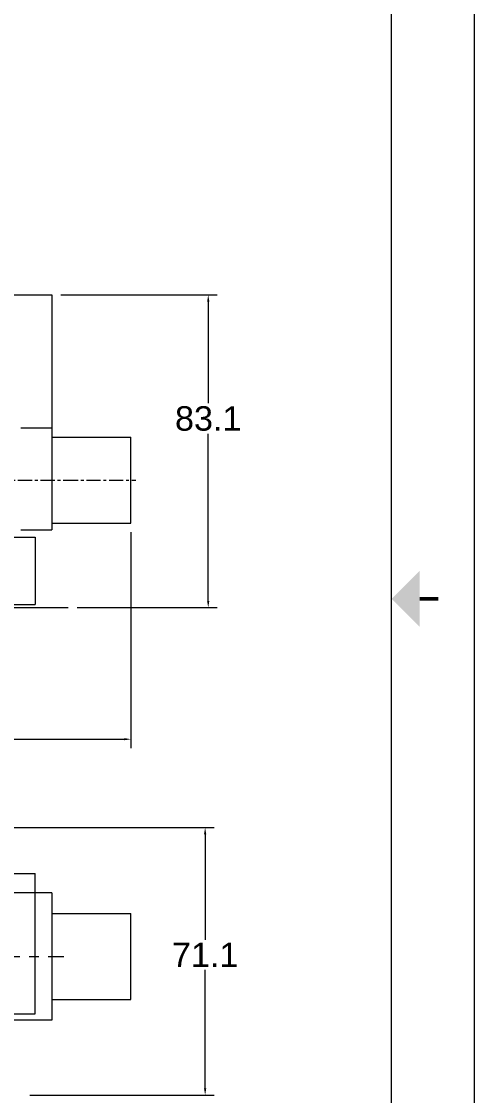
# Model space of a CAD drawing. Header units: inches. Extents: x 0 to 26418, y 0 to 20128.
# Drawn here: x 23364 to 26418, y 6713 to 13960 of the extents above; entities that cross this region are included whole.
import ezdxf
from ezdxf.enums import TextEntityAlignment as Align

# ---------------------------------------------------------------- set-up
doc = ezdxf.new("R2010")
doc.units = ezdxf.units.IN
doc.header["$MEASUREMENT"] = 0
doc.linetypes.add('CENTER', pattern=[50.8, 31.75, -6.35, 6.35, -6.35])
doc.layers.get('Defpoints').update_dxf_attribs({"lineweight": 5})
for name, color, linetype, lineweight in [('CAXA0', 7, 'Continuous', 5), ('CAXA1', 5, 'CENTER', 5), ('Title Block', 7, 'Continuous', 5)]:
    doc.layers.add(name, color=color, linetype=linetype, lineweight=lineweight)
doc.styles.add('ACANSTS', font='romans.shx', dxfattribs={"height": 1})
doc.styles.add('Roman', font='arial.ttf')
doc.styles.get("Standard").update_dxf_attribs({"font": 'arial.ttf'})
doc.dimstyles.new('ISO-25', dxfattribs={"dimscale": 30, "dimtxt": 1.5, "dimasz": 1.5, "dimexe": 2, "dimexo": 2, "dimtad": 1, "dimtih": 1, "dimtoh": 1, "dimdec": 1, "dimlfac": 0.03937, "dimdsep": 46, "dimtxsty": 'Standard', "dimcen": 2.5, "dimclrd": 7, "dimclre": 7, "dimclrt": 7, "dimadec": 0, "dimazin": 0, "dimtfac": 1, "dimtdec": 1, "dimtmove": 0, "dimatfit": 3, "dimfxl": 1, "dimlwd": 5, "dimlwe": 5, "dimarcsym": 0})

# ---------------------------------------------------------------- blocks, each defined once
blk = doc.blocks.new('*D35')
at = {"color": 7, "linetype": 'Continuous', "lineweight": 5, "transparency": 16777216}
for p, q in [((23628.7, 12114.6), (24683.2, 12114.6)), ((24623.2, 12069.6), (24623.2, 11383.2)), ((24623.2, 10049.6), (24623.2, 11177.1)), ((23738.7, 10004.6), (24683.2, 10004.6))]:
    blk.add_line(p, q, dxfattribs=at)
at = {"color": 7, "transparency": 16777216}
for points in [[(24615.7, 12069.6), (24630.7, 12069.6), (24623.2, 12114.6)], [(24615.7, 10049.6), (24630.7, 10049.6), (24623.2, 10004.6)]]:
    blk.add_solid(points, dxfattribs=at)
at = {"layer": 'Defpoints', "color": 0, "transparency": 16777216}
for p in [(23568.7, 12114.6), (23678.7, 10004.6), (24623.2, 10004.6)]:
    blk.add_point(p, dxfattribs=at)
at = {"color": 7, "lineweight": 5, "transparency": 16777216, "insert": (24623.2, 11280.1), "char_height": 165, "attachment_point": 5, "style": 'Roman'}
blk.add_mtext('83.1', dxfattribs=at)
blk = doc.blocks.new('*D51')
at = {"color": 7, "linetype": 'Continuous', "lineweight": 5, "transparency": 16777216}
for p, q in [((23110.9, 8520.9), (24662.3, 8520.9)), ((24602.3, 8475.9), (24602.3, 7763.1)), ((24602.3, 6760.9), (24602.3, 7559.9)), ((23420.2, 6715.9), (24662.3, 6715.9))]:
    blk.add_line(p, q, dxfattribs=at)
at = {"color": 7, "transparency": 16777216}
for points in [[(24594.8, 8475.9), (24609.8, 8475.9), (24602.3, 8520.9)], [(24594.8, 6760.9), (24609.8, 6760.9), (24602.3, 6715.9)]]:
    blk.add_solid(points, dxfattribs=at)
at = {"layer": 'Defpoints', "color": 0, "transparency": 16777216}
for p in [(23050.9, 8520.9), (23360.2, 6715.9), (24602.3, 6715.9)]:
    blk.add_point(p, dxfattribs=at)
at = {"color": 7, "lineweight": 5, "transparency": 16777216, "insert": (24602.3, 7661.5), "char_height": 165, "attachment_point": 5, "style": 'Roman'}
blk.add_mtext('71.1', dxfattribs=at)
blk = doc.blocks.new('*D40')
at = {"color": 7, "linetype": 'Continuous', "lineweight": 5, "transparency": 16777216}
for p, q in [((24101.7, 10514.6), (24101.7, 9056.8)), ((18350.7, 10334.6), (18350.7, 9056.8)), ((18395.7, 9116.8), (24056.7, 9116.8))]:
    blk.add_line(p, q, dxfattribs=at)
at = {"color": 7, "transparency": 16777216}
for points in [[(18395.7, 9124.3), (18395.7, 9109.3), (18350.7, 9116.8)], [(24056.7, 9124.3), (24056.7, 9109.3), (24101.7, 9116.8)]]:
    blk.add_solid(points, dxfattribs=at)
at = {"layer": 'Defpoints', "color": 0, "transparency": 16777216}
for p in [(24101.7, 10574.6), (18350.7, 10394.6), (24101.7, 9116.8)]:
    blk.add_point(p, dxfattribs=at)
at = {"color": 7, "lineweight": 5, "transparency": 16777216, "insert": (20673.1, 9218), "char_height": 165, "attachment_point": 5, "style": 'Roman'}
blk.add_mtext('B', dxfattribs=at)
blk = doc.blocks.new('LONE STAR BLOWER TITLE BLOCK (SIZE A)')
at = {"layer": 'Title Block', "lineweight": 15}
for p, q in [((23.625, 0), (23.625, 18)), ((23.125, 0.5), (23.125, 17.5))]:
    blk.add_line(p, q, dxfattribs=at)
at = {"layer": 'Title Block', "lineweight": 15, "const_width": 0.0225}
blk.add_lwpolyline([(23.4062, 9), (23.2938, 9)], dxfattribs=at)
at = {"layer": 'Title Block', "lineweight": 15}
blk.add_solid([(23.2938, 8.8312), (23.2938, 9.1688), (23.125, 9)], dxfattribs=at)
at = {"layer": 'Title Block', "lineweight": 15, "style": 'ACANSTS'}
for tag, p, height in [('DRAWN_BY', (14.7817, 2.2896), 0.135), ('DRAWN_DATE', (15.8526, 2.3021), 0.135), ('DRAWING_SUBTITLE', (17.7236, 1.9768), 0.2025), ('CHECKED_BY', (14.804, 1.9438), 0.135), ('CHECK_DATE', (15.8339, 1.9487), 0.135), ('DRAWING_SUBTITLE', (17.7211, 1.5494), 0.2025), ('ENGINEER', (14.7979, 1.6123), 0.135), ('ENG_DATE', (15.8249, 1.6112), 0.135), ('MANUFACTURING', (14.7936, 1.2748), 0.135), ('MFG_DATE', (15.826, 1.2778), 0.135), ('CONTROL', (14.7936, 0.9373), 0.135), ('CONTROL_DATE', (15.826, 0.9403), 0.135), ('CAGE_CODE', (17.9275, 0.9163), 0.135), ('MODEL_FILE_NAME', (9.0607, 0.6111), 0.135), ('APPROVED_BY', (14.7823, 0.5726), 0.135), ('APPROVAL_DATE', (15.8177, 0.5698), 0.135)]:
    blk.add_attdef(tag, p, '', height=height, dxfattribs=at)
at = {"layer": 'Title Block', "lineweight": 15, "style": 'Roman', "flags": 8}
for tag, height, p in [('DWG_NUMBER', 0.2812, (19.0664, 1.1474)), ('SCALE', 0.135, (18.1035, 0.7041)), ('SHEETNUMBER', 0.135, (21.2556, 0.7041)), ('TOTA_SHEETS', 0.135, (21.8939, 0.7016))]:
    blk.add_attdef(tag, text='', height=height, dxfattribs=at).set_placement(p, align=Align.TOP_LEFT)
at = {"layer": 'Title Block', "lineweight": 15, "style": 'ACANSTS'}
blk.add_attdef('REVISION', text='', height=0.135, dxfattribs=at).set_placement((22.8495, 0.8933), align=Align.CENTER)

msp = doc.modelspace()

# ---------------------------------------------------------------- linework, layer by layer
at = {"color": 7, "lineweight": 5}
for p, q in [((21728.2, 12114.62), (23568.69, 12114.62)), ((23568.69, 12114.62), (23568.69, 10529.62)), ((23360.19, 11217.9), (23568.69, 11217.9)), ((23568.69, 11154.62), (24101.69, 11154.62)), ((24101.69, 10574.62), (24101.69, 11154.62)), ((23360.19, 10529.62), (23568.69, 10529.62)), ((23568.69, 10574.62), (24101.69, 10574.62)), ((23205.19, 10480.36), (23455.19, 10480.36)), ((18678.69, 10004.62), (23678.69, 10004.62)), ((23205.19, 10026.8), (23455.19, 10026.8)), ((23568.69, 8080.88), (21728.2, 8080.88)), ((23568.69, 8080.88), (23568.69, 7220.88)), ((23568.69, 7940.88), (24101.69, 7940.88)), ((24101.69, 7360.88), (24101.69, 7940.88)), ((23568.69, 7360.88), (24101.69, 7360.88)), ((23568.69, 7220.88), (21728.2, 7220.88))]:
    msp.add_line(p, q, dxfattribs=at)
at = {"layer": 'CAXA0', "color": 7, "lineweight": 5}
for p, q in [((23455.19, 10480.36), (23455.19, 10026.8)), ((23205.2, 8209.96), (23455.2, 8209.96)), ((23455.2, 7262.71), (23455.2, 8209.96)), ((23205.2, 7262.71), (23455.2, 7262.71))]:
    msp.add_line(p, q, dxfattribs=at)
at = {"layer": 'CAXA1', "linetype": 'CENTER', "lineweight": 5, "ltscale": 3}
for p, q in [((21511.56, 10864.62), (23650.01, 10864.62)), ((23650.01, 10864.62), (24135.56, 10864.62))]:
    msp.add_line(p, q, dxfattribs=at)
at = {"layer": 'CAXA1', "linetype": 'CENTER', "lineweight": 5, "ltscale": 10}
msp.add_line((21511.56, 7650.88), (23650.01, 7650.88), dxfattribs=at)

# ---------------------------------------------------------------- block references
at = {"xscale": 1118.237794126772, "yscale": 1118.237794126772, "zscale": 1118.237794126772}
msp.add_blockref('LONE STAR BLOWER TITLE BLOCK (SIZE A)', (-0.03, 0.02), dxfattribs=at)

# ---------------------------------------------------------------- dimensions: what is measured, and where the dimension line sits
at = {"color": 7, "lineweight": 5}
for base, p1, p2, picture, middle in [((24623.25, 10004.62), (23568.69, 12114.62), (23678.69, 10004.62), '*D35', (24623.25, 11280.13)), ((24602.29, 6715.88), (23050.87, 8520.88), (23360.19, 6715.88), '*D51', (24602.29, 7661.52))]:
    dim = msp.add_linear_dim(base=base, p1=p1, p2=p2, angle=90, dimstyle='ISO-25', override={"dimtxt": 5.5, "dimpost": '\\X', "dimtxsty": 'Roman', "dimtmove": 1}, dxfattribs=at)
    dim.commit()
    dim.dimension.update_dxf_attribs({"geometry": picture, "text_midpoint": middle, "dimtype": 160})
dim = msp.add_linear_dim(base=(24101.69, 9116.77), p1=(18350.69, 10394.62), p2=(24101.69, 10574.62), text='B', dimstyle='ISO-25', override={"dimtxt": 5.5, "dimpost": '\\X', "dimtxsty": 'Roman', "dimtmove": 1}, dxfattribs=at)
dim.commit()
dim.dimension.update_dxf_attribs({"geometry": '*D40', "text_midpoint": (20673.12, 9116.77), "dimtype": 160})

doc.saveas('drawing.dxf')
